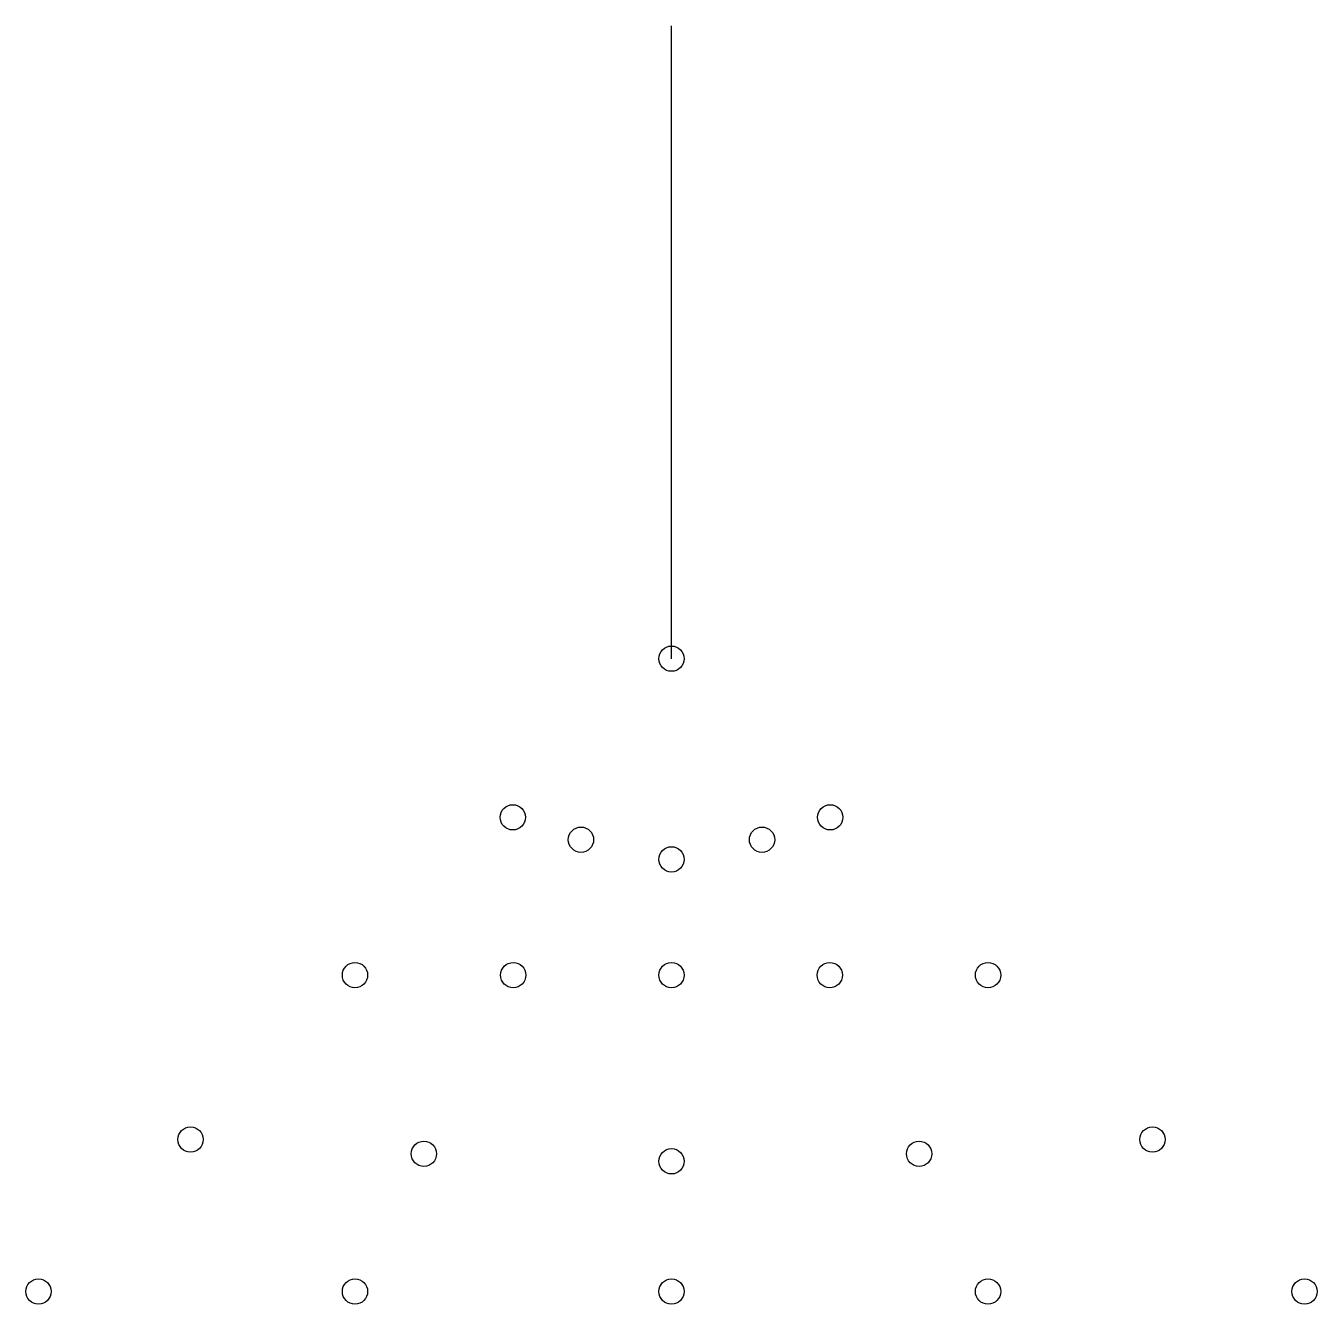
# Model space of a CAD drawing. Extents: x -2.55 to 2.55, y -2.53 to 2.52.
import ezdxf

# ---------------------------------------------------------------- set-up
doc = ezdxf.new("R2010")
doc.units = 0
doc.layers.get('0').update_dxf_attribs({"linetype": 'CONTINUOUS'})

msp = doc.modelspace()

# ---------------------------------------------------------------- linework, layer by layer
msp.add_line((0, 0.02), (0, 2.52))
for centre in [(0, 0.02), (-0.626766, -0.606766), (0.626766, -0.606766), (-0.357533, -0.695065), (0.357533, -0.695065), (0, -0.772744), (-1.25, -1.23), (-0.625, -1.23), (0, -1.23), (0.625, -1.23), (1.25, -1.23), (-1.899532, -1.879532), (1.899532, -1.879532), (-0.977886, -1.935772), (0.977886, -1.935772), (0, -1.965587), (-2.5, -2.48), (-1.25, -2.48), (0, -2.48), (1.25, -2.48), (2.5, -2.48)]:
    msp.add_circle(centre, 0.05)

doc.saveas('drawing.dxf')
